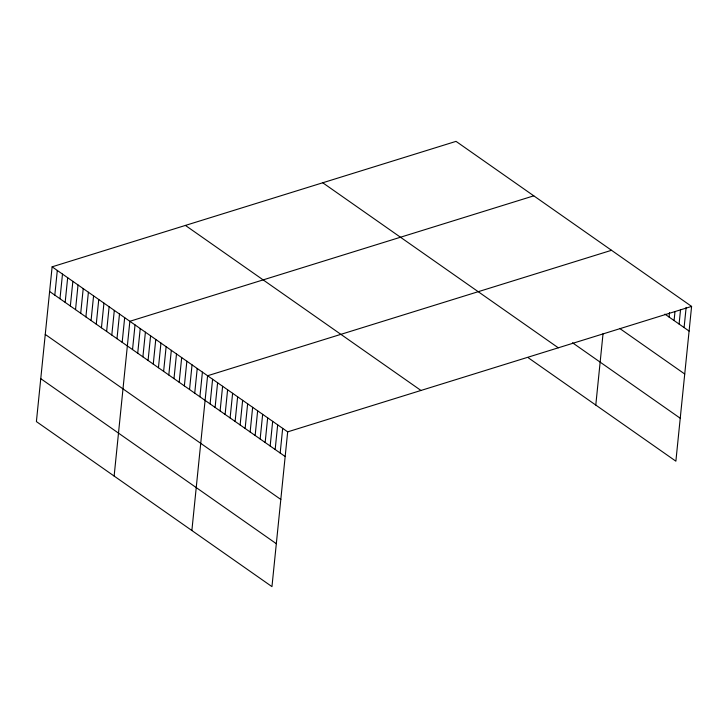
<?xml version="1.0" encoding="UTF-8"?>
<svg xmlns="http://www.w3.org/2000/svg" width="728" height="728" viewBox="0 0 728 728"><rect width="100%" height="100%" fill="white"/><g stroke="black" fill="none" stroke-linecap="round" stroke-linejoin="round"><path stroke-width="1.09" d="M52.125 266.821L36.4 421.594L271.963 586.631L287.678 431.859L52.125 266.821L456.037 141.369L691.6 306.406L675.875 461.179L528.419 357.867M54.8 295.113L57.303 270.452M59.978 298.744L62.49 274.083M65.165 302.375L67.668 277.714M70.343 306.006L72.855 281.345M75.53 309.637L78.032 284.976M80.708 313.267L83.21 288.606M85.895 316.898L88.397 292.237M91.073 320.529L93.575 295.868M96.26 324.16L98.762 299.499M101.438 327.791L103.94 303.13M106.625 331.422L109.127 306.761M111.803 335.053L114.305 310.392M116.99 338.684L119.492 314.023M122.168 342.315L124.67 317.654M114.132 476.057L129.857 321.285L533.779 195.832M132.532 349.577L135.035 324.916M137.719 353.207L140.222 328.546M142.897 356.838L145.4 332.177M148.075 360.469L150.587 335.808M153.262 364.1L155.765 339.439M158.44 367.731L160.952 343.07M163.627 371.362L166.13 346.701M168.805 374.993L171.317 350.332M173.992 378.624L176.494 353.963M179.17 382.255L181.681 357.594M184.357 385.886L186.859 361.224M189.535 389.516L192.046 364.855M194.722 393.147L197.224 368.486M199.9 396.778L202.411 372.117M191.874 530.521L207.589 375.748L611.511 250.296M210.092 403.913L212.594 379.252M215.097 407.425L217.599 382.764M220.102 410.929L222.604 386.268M225.107 414.441L227.609 389.771M230.112 417.945L232.614 393.284M235.117 421.448L237.628 396.787M240.122 424.961L242.633 400.3M245.127 428.464L247.638 403.803M250.132 431.977L252.643 407.307M255.146 435.481L257.648 410.82M260.151 438.984L262.653 414.323M265.156 442.497L267.658 417.836M270.161 446L272.663 421.339M275.166 449.504L277.668 424.843M280.171 453.016L282.673 428.355M595.786 405.068L603.039 333.688M669.068 317.044L669.523 312.558M674.082 320.548L674.993 311.584M679.087 324.06L680.562 309.482M684.092 327.564L686.14 307.389M287.678 431.859L691.6 306.406M664.901 314.123L689.097 331.067M619.665 328.419L684.73 374.01M572.508 342.77L680.243 418.245M322.75 182.774L558.303 347.811M185.412 225.425L420.975 390.463M49.613 291.482L285.176 456.52M45.254 334.416L280.817 499.454M40.759 378.66L276.322 543.698"/></g></svg>
